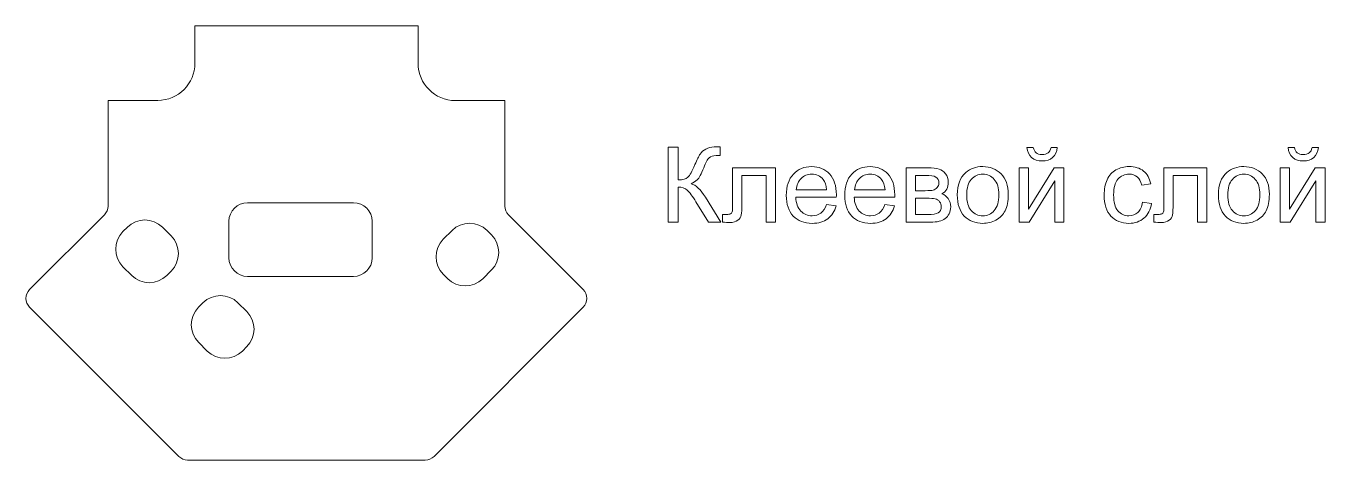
# Model space of a CAD drawing. Header units: millimetres. Extents: x -92 to 92, y -34 to 81.
# Drawn here: x -91.9 to 12.9, y 46.5 to 81.5 of the extents above; entities that cross this region are included whole.
import ezdxf

# ---------------------------------------------------------------- set-up
doc = ezdxf.new("R2010")
doc.units = ezdxf.units.MM
doc.header["$MEASUREMENT"] = 0
doc.layers.add('layer 1', color=7, linetype='Continuous')

msp = doc.modelspace()

# ---------------------------------------------------------------- linework, layer by layer
at = {"layer": 'layer 1', "color": 1, "lineweight": 9}
msp.add_open_spline([(-53.3007, 75.4581), (-53.3007, 75.4581), (-53.3007, 66.9346), (-53.3007, 66.9346), (-53.3007, 66.9346), (-53.3007, 66.6693), (-53.1954, 66.415), (-53.0078, 66.2275), (-53.0078, 66.2275), (-53.0078, 66.2275), (-46.9762, 60.1959), (-46.9762, 60.1959), (-46.9762, 60.1959), (-46.7887, 60.0086), (-46.6832, 59.7545), (-46.6831, 59.4894), (-46.6831, 59.4894), (-46.6829, 59.2244), (-46.7889, 58.9692), (-46.9762, 58.7817), (-46.9762, 58.7817), (-46.9762, 58.7817), (-59.0078, 46.7501), (-59.0078, 46.7501), (-59.0078, 46.7501), (-59.1953, 46.5626), (-59.4498, 46.4572), (-59.7149, 46.4572), (-59.7149, 46.4572), (-59.7149, 46.4572), (-78.8865, 46.4572), (-78.8865, 46.4572), (-78.8865, 46.4572), (-79.1516, 46.4572), (-79.4061, 46.5626), (-79.5936, 46.7501), (-79.5936, 46.7501), (-79.5936, 46.7501), (-91.6252, 58.7817), (-91.6252, 58.7817), (-91.6252, 58.7817), (-91.8127, 58.969), (-91.9182, 59.2231), (-91.9183, 59.4882), (-91.9183, 59.4882), (-91.9185, 59.7532), (-91.8125, 60.0084), (-91.6252, 60.1959), (-91.6252, 60.1959), (-91.6252, 60.1959), (-85.5936, 66.2275), (-85.5936, 66.2275), (-85.5936, 66.2275), (-85.406, 66.4151), (-85.3007, 66.6693), (-85.3007, 66.9346), (-85.3007, 66.9346), (-85.3007, 66.9346), (-85.3007, 75.4581), (-85.3007, 75.4581), (-85.3007, 75.4581), (-85.3007, 75.4581), (-81.291, 75.4581), (-81.291, 75.4581), (-81.291, 75.4581), (-79.6344, 75.4581), (-78.291, 76.8013), (-78.291, 78.4581), (-78.291, 78.4581), (-78.291, 78.4581), (-78.291, 81.4572), (-78.291, 81.4572), (-78.291, 81.4572), (-78.291, 81.4572), (-60.2881, 81.4572), (-60.2881, 81.4572), (-60.2881, 81.4572), (-60.2881, 81.4572), (-60.2881, 78.4454), (-60.2881, 78.4454), (-60.2881, 78.4454), (-60.2881, 76.7886), (-58.9447, 75.4454), (-57.2881, 75.4454), (-57.2881, 75.4454), (-57.2881, 75.4454), (-53.3007, 75.4581), (-53.3007, 75.4581)], degree=3, knots=[0, 0, 0, 0, 0.04347826, 0.04347826, 0.04347826, 0.04347826, 0.08695652, 0.08695652, 0.08695652, 0.08695652, 0.13043478, 0.13043478, 0.13043478, 0.13043478, 0.17391304, 0.17391304, 0.17391304, 0.17391304, 0.2173913, 0.2173913, 0.2173913, 0.2173913, 0.26086957, 0.26086957, 0.26086957, 0.26086957, 0.30434783, 0.30434783, 0.30434783, 0.30434783, 0.34782609, 0.34782609, 0.34782609, 0.34782609, 0.39130435, 0.39130435, 0.39130435, 0.39130435, 0.43478261, 0.43478261, 0.43478261, 0.43478261, 0.47826087, 0.47826087, 0.47826087, 0.47826087, 0.52173913, 0.52173913, 0.52173913, 0.52173913, 0.56521739, 0.56521739, 0.56521739, 0.56521739, 0.60869565, 0.60869565, 0.60869565, 0.60869565, 0.65217391, 0.65217391, 0.65217391, 0.65217391, 0.69565217, 0.69565217, 0.69565217, 0.69565217, 0.73913043, 0.73913043, 0.73913043, 0.73913043, 0.7826087, 0.7826087, 0.7826087, 0.7826087, 0.82608696, 0.82608696, 0.82608696, 0.82608696, 0.86956522, 0.86956522, 0.86956522, 0.86956522, 0.91304348, 0.91304348, 0.91304348, 0.91304348, 1, 1, 1, 1], dxfattribs=at)
at = {"layer": 'layer 1', "color": 250, "lineweight": 9}
for points, knots in [([(-40.108, 71.6967), (-40.108, 71.6967), (-39.3037, 71.6967), (-39.3037, 71.6967), (-39.3037, 71.6967), (-39.3037, 71.6967), (-39.3037, 69.0381), (-39.3037, 69.0381), (-39.3037, 69.0381), (-38.9382, 69.0381), (-38.68, 69.1101), (-38.5318, 69.2526), (-38.5318, 69.2526), (-38.3822, 69.3951), (-38.1931, 69.7366), (-37.9617, 70.2785), (-37.9617, 70.2785), (-37.7938, 70.6778), (-37.6555, 70.9586), (-37.5454, 71.1223), (-37.5454, 71.1223), (-37.4368, 71.2874), (-37.2816, 71.4257), (-37.0798, 71.5372), (-37.0798, 71.5372), (-36.8794, 71.6487), (-36.6564, 71.7051), (-36.4137, 71.7051), (-36.4137, 71.7051), (-36.1047, 71.7051), (-35.9424, 71.7023), (-35.9255, 71.6967), (-35.9255, 71.6967), (-35.9255, 71.6967), (-35.9255, 71.0024), (-35.9255, 71.0024), (-35.9255, 71.0024), (-35.9537, 71.0024), (-36.0073, 71.0038), (-36.0863, 71.0066), (-36.0863, 71.0066), (-36.1752, 71.0094), (-36.2289, 71.0109), (-36.2486, 71.0109), (-36.2486, 71.0109), (-36.504, 71.0109), (-36.6945, 70.9488), (-36.8187, 70.8246), (-36.8187, 70.8246), (-36.9457, 70.7004), (-37.0897, 70.4351), (-37.2533, 70.0301), (-37.2533, 70.0301), (-37.4565, 69.5165), (-37.6287, 69.1919), (-37.7698, 69.0579), (-37.7698, 69.0579), (-37.9095, 68.9252), (-38.0788, 68.818), (-38.2736, 68.7375), (-38.2736, 68.7375), (-37.8827, 68.6303), (-37.4961, 68.2676), (-37.1151, 67.6524), (-37.1151, 67.6524), (-37.1151, 67.6524), (-35.8662, 65.6345), (-35.8662, 65.6345), (-35.8662, 65.6345), (-35.8662, 65.6345), (-36.8625, 65.6345), (-36.8625, 65.6345), (-36.8625, 65.6345), (-36.8625, 65.6345), (-37.8799, 67.277), (-37.8799, 67.277), (-37.8799, 67.277), (-38.1579, 67.7328), (-38.3907, 68.0461), (-38.577, 68.2154), (-38.577, 68.2154), (-38.7646, 68.3862), (-39.0059, 68.4708), (-39.3037, 68.4708), (-39.3037, 68.4708), (-39.3037, 68.4708), (-39.3037, 65.6345), (-39.3037, 65.6345), (-39.3037, 65.6345), (-39.3037, 65.6345), (-40.108, 65.6345), (-40.108, 65.6345), (-40.108, 65.6345), (-40.108, 65.6345), (-40.108, 71.6967), (-40.108, 71.6967)], [0, 0, 0, 0, 0.04, 0.04, 0.04, 0.04, 0.08, 0.08, 0.08, 0.08, 0.12, 0.12, 0.12, 0.12, 0.16, 0.16, 0.16, 0.16, 0.2, 0.2, 0.2, 0.2, 0.24, 0.24, 0.24, 0.24, 0.28, 0.28, 0.28, 0.28, 0.32, 0.32, 0.32, 0.32, 0.36, 0.36, 0.36, 0.36, 0.4, 0.4, 0.4, 0.4, 0.44, 0.44, 0.44, 0.44, 0.48, 0.48, 0.48, 0.48, 0.52, 0.52, 0.52, 0.52, 0.56, 0.56, 0.56, 0.56, 0.6, 0.6, 0.6, 0.6, 0.64, 0.64, 0.64, 0.64, 0.68, 0.68, 0.68, 0.68, 0.72, 0.72, 0.72, 0.72, 0.76, 0.76, 0.76, 0.76, 0.8, 0.8, 0.8, 0.8, 0.84, 0.84, 0.84, 0.84, 0.88, 0.88, 0.88, 0.88, 0.92, 0.92, 0.92, 0.92, 1, 1, 1, 1]), ([(-9.2412, 71.6543), (-9.2412, 71.6543), (-8.7332, 71.6543), (-8.7332, 71.6543), (-8.7332, 71.6543), (-8.7741, 71.3058), (-8.9011, 71.0377), (-9.1128, 70.8514), (-9.1128, 70.8514), (-9.3245, 70.6637), (-9.6053, 70.5706), (-9.9567, 70.5706), (-9.9567, 70.5706), (-10.3094, 70.5706), (-10.5917, 70.6637), (-10.8019, 70.8486), (-10.8019, 70.8486), (-11.0122, 71.0348), (-11.1392, 71.303), (-11.1801, 71.6543), (-11.1801, 71.6543), (-11.1801, 71.6543), (-10.6721, 71.6543), (-10.6721, 71.6543), (-10.6721, 71.6543), (-10.634, 71.4638), (-10.5564, 71.3213), (-10.4421, 71.2282), (-10.4421, 71.2282), (-10.3278, 71.1336), (-10.1726, 71.0871), (-9.9792, 71.0871), (-9.9792, 71.0871), (-9.7549, 71.0871), (-9.5855, 71.1322), (-9.4712, 71.2239), (-9.4712, 71.2239), (-9.3569, 71.3142), (-9.2793, 71.4582), (-9.2412, 71.6543)], [0, 0, 0, 0, 0.09090909, 0.09090909, 0.09090909, 0.09090909, 0.18181818, 0.18181818, 0.18181818, 0.18181818, 0.27272727, 0.27272727, 0.27272727, 0.27272727, 0.36363636, 0.36363636, 0.36363636, 0.36363636, 0.45454545, 0.45454545, 0.45454545, 0.45454545, 0.54545455, 0.54545455, 0.54545455, 0.54545455, 0.63636364, 0.63636364, 0.63636364, 0.63636364, 0.72727273, 0.72727273, 0.72727273, 0.72727273, 0.81818182, 0.81818182, 0.81818182, 0.81818182, 1, 1, 1, 1]), ([(11.8183, 71.6543), (11.8183, 71.6543), (12.3263, 71.6543), (12.3263, 71.6543), (12.3263, 71.6543), (12.2854, 71.3058), (12.1584, 71.0377), (11.9467, 70.8514), (11.9467, 70.8514), (11.735, 70.6637), (11.4542, 70.5706), (11.1028, 70.5706), (11.1028, 70.5706), (10.7501, 70.5706), (10.4678, 70.6637), (10.2576, 70.8486), (10.2576, 70.8486), (10.0473, 71.0348), (9.9203, 71.303), (9.8794, 71.6543), (9.8794, 71.6543), (9.8794, 71.6543), (10.3874, 71.6543), (10.3874, 71.6543), (10.3874, 71.6543), (10.4255, 71.4638), (10.5031, 71.3213), (10.6174, 71.2282), (10.6174, 71.2282), (10.7317, 71.1336), (10.8869, 71.0871), (11.0803, 71.0871), (11.0803, 71.0871), (11.3046, 71.0871), (11.474, 71.1322), (11.5883, 71.2239), (11.5883, 71.2239), (11.7026, 71.3142), (11.7802, 71.4582), (11.8183, 71.6543)], [0, 0, 0, 0, 0.09090909, 0.09090909, 0.09090909, 0.09090909, 0.18181818, 0.18181818, 0.18181818, 0.18181818, 0.27272727, 0.27272727, 0.27272727, 0.27272727, 0.36363636, 0.36363636, 0.36363636, 0.36363636, 0.45454545, 0.45454545, 0.45454545, 0.45454545, 0.54545455, 0.54545455, 0.54545455, 0.54545455, 0.63636364, 0.63636364, 0.63636364, 0.63636364, 0.72727273, 0.72727273, 0.72727273, 0.72727273, 0.81818182, 0.81818182, 0.81818182, 0.81818182, 1, 1, 1, 1]), ([(-34.9221, 70.0287), (-34.9221, 70.0287), (-31.4592, 70.0287), (-31.4592, 70.0287), (-31.4592, 70.0287), (-31.4592, 70.0287), (-31.4592, 65.6387), (-31.4592, 65.6387), (-31.4592, 65.6387), (-31.4592, 65.6387), (-32.2043, 65.6387), (-32.2043, 65.6387), (-32.2043, 65.6387), (-32.2043, 65.6387), (-32.2043, 69.4106), (-32.2043, 69.4106), (-32.2043, 69.4106), (-32.2043, 69.4106), (-34.1771, 69.4106), (-34.1771, 69.4106), (-34.1771, 69.4106), (-34.1771, 69.4106), (-34.1771, 67.2248), (-34.1771, 67.2248), (-34.1771, 67.2248), (-34.1771, 66.7154), (-34.194, 66.3796), (-34.2264, 66.2159), (-34.2264, 66.2159), (-34.2603, 66.0536), (-34.3506, 65.9125), (-34.4988, 65.7911), (-34.4988, 65.7911), (-34.6484, 65.6698), (-34.8629, 65.6091), (-35.1437, 65.6091), (-35.1437, 65.6091), (-35.3172, 65.6091), (-35.5176, 65.6204), (-35.7434, 65.6416), (-35.7434, 65.6416), (-35.7434, 65.6416), (-35.7434, 66.261), (-35.7434, 66.261), (-35.7434, 66.261), (-35.7434, 66.261), (-35.4174, 66.261), (-35.4174, 66.261), (-35.4174, 66.261), (-35.2636, 66.261), (-35.1536, 66.2766), (-35.0872, 66.309), (-35.0872, 66.309), (-35.0209, 66.3401), (-34.9772, 66.3909), (-34.9546, 66.46), (-34.9546, 66.46), (-34.9334, 66.5291), (-34.9221, 66.7535), (-34.9221, 67.1331), (-34.9221, 67.1331), (-34.9221, 67.1331), (-34.9221, 70.0287), (-34.9221, 70.0287)], [0, 0, 0, 0, 0.05882353, 0.05882353, 0.05882353, 0.05882353, 0.11764706, 0.11764706, 0.11764706, 0.11764706, 0.17647059, 0.17647059, 0.17647059, 0.17647059, 0.23529412, 0.23529412, 0.23529412, 0.23529412, 0.29411765, 0.29411765, 0.29411765, 0.29411765, 0.35294118, 0.35294118, 0.35294118, 0.35294118, 0.41176471, 0.41176471, 0.41176471, 0.41176471, 0.47058824, 0.47058824, 0.47058824, 0.47058824, 0.52941176, 0.52941176, 0.52941176, 0.52941176, 0.58823529, 0.58823529, 0.58823529, 0.58823529, 0.64705882, 0.64705882, 0.64705882, 0.64705882, 0.70588235, 0.70588235, 0.70588235, 0.70588235, 0.76470588, 0.76470588, 0.76470588, 0.76470588, 0.82352941, 0.82352941, 0.82352941, 0.82352941, 0.88235294, 0.88235294, 0.88235294, 0.88235294, 1, 1, 1, 1]), ([(-27.3487, 67.0569), (-27.3487, 67.0569), (-26.5782, 66.9553), (-26.5782, 66.9553), (-26.5782, 66.9553), (-26.6982, 66.508), (-26.9225, 66.1594), (-27.2499, 65.9125), (-27.2499, 65.9125), (-27.5773, 65.6655), (-27.995, 65.5414), (-28.5044, 65.5414), (-28.5044, 65.5414), (-29.145, 65.5414), (-29.653, 65.7389), (-30.0284, 66.134), (-30.0284, 66.134), (-30.4038, 66.5277), (-30.5914, 67.0823), (-30.5914, 67.7949), (-30.5914, 67.7949), (-30.5914, 68.5315), (-30.4023, 69.1044), (-30.0228, 69.5108), (-30.0228, 69.5108), (-29.6432, 69.9187), (-29.1507, 70.1219), (-28.5453, 70.1219), (-28.5453, 70.1219), (-27.9597, 70.1219), (-27.4813, 69.9229), (-27.1102, 69.5235), (-27.1102, 69.5235), (-26.7391, 69.1242), (-26.5528, 68.5626), (-26.5528, 67.8387), (-26.5528, 67.8387), (-26.5528, 67.7949), (-26.5542, 67.7286), (-26.557, 67.6411), (-26.557, 67.6411), (-26.557, 67.6411), (-29.8294, 67.6411), (-29.8294, 67.6411), (-29.8294, 67.6411), (-29.8012, 67.1599), (-29.6657, 66.7902), (-29.4202, 66.5348), (-29.4202, 66.5348), (-29.1761, 66.2794), (-28.8699, 66.151), (-28.5044, 66.151), (-28.5044, 66.151), (-28.232, 66.151), (-27.9992, 66.2229), (-27.8073, 66.3669), (-27.8073, 66.3669), (-27.614, 66.5108), (-27.4616, 66.7408), (-27.3487, 67.0569)], [0, 0, 0, 0, 0.0625, 0.0625, 0.0625, 0.0625, 0.125, 0.125, 0.125, 0.125, 0.1875, 0.1875, 0.1875, 0.1875, 0.25, 0.25, 0.25, 0.25, 0.3125, 0.3125, 0.3125, 0.3125, 0.375, 0.375, 0.375, 0.375, 0.4375, 0.4375, 0.4375, 0.4375, 0.5, 0.5, 0.5, 0.5, 0.5625, 0.5625, 0.5625, 0.5625, 0.625, 0.625, 0.625, 0.625, 0.6875, 0.6875, 0.6875, 0.6875, 0.75, 0.75, 0.75, 0.75, 0.8125, 0.8125, 0.8125, 0.8125, 0.875, 0.875, 0.875, 0.875, 1, 1, 1, 1]), ([(-29.7871, 68.2507), (-29.7871, 68.2507), (-27.3402, 68.2507), (-27.3402, 68.2507), (-27.3402, 68.2507), (-27.3727, 68.6204), (-27.4672, 68.897), (-27.621, 69.0819), (-27.621, 69.0819), (-27.8567, 69.3683), (-28.1643, 69.5122), (-28.5411, 69.5122), (-28.5411, 69.5122), (-28.8826, 69.5122), (-29.169, 69.3979), (-29.4019, 69.1693), (-29.4019, 69.1693), (-29.6333, 68.9407), (-29.7617, 68.6345), (-29.7871, 68.2507)], [0, 0, 0, 0, 0.16666667, 0.16666667, 0.16666667, 0.16666667, 0.33333333, 0.33333333, 0.33333333, 0.33333333, 0.5, 0.5, 0.5, 0.5, 0.66666667, 0.66666667, 0.66666667, 0.66666667, 1, 1, 1, 1]), ([(-22.6398, 67.0569), (-22.6398, 67.0569), (-21.8693, 66.9553), (-21.8693, 66.9553), (-21.8693, 66.9553), (-21.9893, 66.508), (-22.2136, 66.1594), (-22.541, 65.9125), (-22.541, 65.9125), (-22.8684, 65.6655), (-23.2861, 65.5414), (-23.7955, 65.5414), (-23.7955, 65.5414), (-24.4361, 65.5414), (-24.9441, 65.7389), (-25.3195, 66.134), (-25.3195, 66.134), (-25.6949, 66.5277), (-25.8825, 67.0823), (-25.8825, 67.7949), (-25.8825, 67.7949), (-25.8825, 68.5315), (-25.6934, 69.1044), (-25.3139, 69.5108), (-25.3139, 69.5108), (-24.9343, 69.9187), (-24.4418, 70.1219), (-23.8364, 70.1219), (-23.8364, 70.1219), (-23.2508, 70.1219), (-22.7724, 69.9229), (-22.4013, 69.5235), (-22.4013, 69.5235), (-22.0302, 69.1242), (-21.8439, 68.5626), (-21.8439, 67.8387), (-21.8439, 67.8387), (-21.8439, 67.7949), (-21.8453, 67.7286), (-21.8481, 67.6411), (-21.8481, 67.6411), (-21.8481, 67.6411), (-25.1205, 67.6411), (-25.1205, 67.6411), (-25.1205, 67.6411), (-25.0923, 67.1599), (-24.9568, 66.7902), (-24.7113, 66.5348), (-24.7113, 66.5348), (-24.4672, 66.2794), (-24.161, 66.151), (-23.7955, 66.151), (-23.7955, 66.151), (-23.5231, 66.151), (-23.2903, 66.2229), (-23.0984, 66.3669), (-23.0984, 66.3669), (-22.9051, 66.5108), (-22.7527, 66.7408), (-22.6398, 67.0569)], [0, 0, 0, 0, 0.0625, 0.0625, 0.0625, 0.0625, 0.125, 0.125, 0.125, 0.125, 0.1875, 0.1875, 0.1875, 0.1875, 0.25, 0.25, 0.25, 0.25, 0.3125, 0.3125, 0.3125, 0.3125, 0.375, 0.375, 0.375, 0.375, 0.4375, 0.4375, 0.4375, 0.4375, 0.5, 0.5, 0.5, 0.5, 0.5625, 0.5625, 0.5625, 0.5625, 0.625, 0.625, 0.625, 0.625, 0.6875, 0.6875, 0.6875, 0.6875, 0.75, 0.75, 0.75, 0.75, 0.8125, 0.8125, 0.8125, 0.8125, 0.875, 0.875, 0.875, 0.875, 1, 1, 1, 1]), ([(-25.0782, 68.2507), (-25.0782, 68.2507), (-22.6313, 68.2507), (-22.6313, 68.2507), (-22.6313, 68.2507), (-22.6638, 68.6204), (-22.7583, 68.897), (-22.9121, 69.0819), (-22.9121, 69.0819), (-23.1478, 69.3683), (-23.4554, 69.5122), (-23.8322, 69.5122), (-23.8322, 69.5122), (-24.1737, 69.5122), (-24.4601, 69.3979), (-24.693, 69.1693), (-24.693, 69.1693), (-24.9244, 68.9407), (-25.0528, 68.6345), (-25.0782, 68.2507)], [0, 0, 0, 0, 0.16666667, 0.16666667, 0.16666667, 0.16666667, 0.33333333, 0.33333333, 0.33333333, 0.33333333, 0.5, 0.5, 0.5, 0.5, 0.66666667, 0.66666667, 0.66666667, 0.66666667, 1, 1, 1, 1]), ([(-20.9281, 70.0287), (-20.9281, 70.0287), (-19.2136, 70.0287), (-19.2136, 70.0287), (-19.2136, 70.0287), (-18.7931, 70.0287), (-18.4798, 69.9934), (-18.2738, 69.9229), (-18.2738, 69.9229), (-18.0692, 69.8523), (-17.8928, 69.7239), (-17.746, 69.5362), (-17.746, 69.5362), (-17.5979, 69.3471), (-17.5245, 69.1228), (-17.5245, 68.8603), (-17.5245, 68.8603), (-17.5245, 68.6501), (-17.5682, 68.4666), (-17.6543, 68.3114), (-17.6543, 68.3114), (-17.7418, 68.1548), (-17.8716, 68.0235), (-18.0466, 67.9191), (-18.0466, 67.9191), (-17.8406, 67.85), (-17.6698, 67.7215), (-17.533, 67.5325), (-17.533, 67.5325), (-17.3975, 67.3448), (-17.3298, 67.1204), (-17.3298, 66.8622), (-17.3298, 66.8622), (-17.3566, 66.4459), (-17.5061, 66.1369), (-17.7757, 65.9365), (-17.7757, 65.9365), (-18.0452, 65.7347), (-18.4375, 65.6345), (-18.9511, 65.6345), (-18.9511, 65.6345), (-18.9511, 65.6345), (-20.9281, 65.6345), (-20.9281, 65.6345), (-20.9281, 65.6345), (-20.9281, 65.6345), (-20.9281, 70.0287), (-20.9281, 70.0287)], [0, 0, 0, 0, 0.07692308, 0.07692308, 0.07692308, 0.07692308, 0.15384615, 0.15384615, 0.15384615, 0.15384615, 0.23076923, 0.23076923, 0.23076923, 0.23076923, 0.30769231, 0.30769231, 0.30769231, 0.30769231, 0.38461538, 0.38461538, 0.38461538, 0.38461538, 0.46153846, 0.46153846, 0.46153846, 0.46153846, 0.53846154, 0.53846154, 0.53846154, 0.53846154, 0.61538462, 0.61538462, 0.61538462, 0.61538462, 0.69230769, 0.69230769, 0.69230769, 0.69230769, 0.76923077, 0.76923077, 0.76923077, 0.76923077, 0.84615385, 0.84615385, 0.84615385, 0.84615385, 1, 1, 1, 1]), ([(-20.183, 68.1745), (-20.183, 68.1745), (-19.3928, 68.1745), (-19.3928, 68.1745), (-19.3928, 68.1745), (-19.0781, 68.1745), (-18.8608, 68.1914), (-18.7437, 68.2239), (-18.7437, 68.2239), (-18.6252, 68.2578), (-18.5193, 68.3241), (-18.4262, 68.4257), (-18.4262, 68.4257), (-18.3331, 68.5259), (-18.2865, 68.6472), (-18.2865, 68.7883), (-18.2865, 68.7883), (-18.2865, 69.0212), (-18.3683, 69.182), (-18.5306, 69.2738), (-18.5306, 69.2738), (-18.6943, 69.3655), (-18.9737, 69.4106), (-19.3688, 69.4106), (-19.3688, 69.4106), (-19.3688, 69.4106), (-20.183, 69.4106), (-20.183, 69.4106), (-20.183, 69.4106), (-20.183, 69.4106), (-20.183, 68.1745), (-20.183, 68.1745)], [0, 0, 0, 0, 0.11111111, 0.11111111, 0.11111111, 0.11111111, 0.22222222, 0.22222222, 0.22222222, 0.22222222, 0.33333333, 0.33333333, 0.33333333, 0.33333333, 0.44444444, 0.44444444, 0.44444444, 0.44444444, 0.55555556, 0.55555556, 0.55555556, 0.55555556, 0.66666667, 0.66666667, 0.66666667, 0.66666667, 0.77777778, 0.77777778, 0.77777778, 0.77777778, 1, 1, 1, 1]), ([(-16.8034, 67.8316), (-16.8034, 68.643), (-16.5776, 69.2441), (-16.1247, 69.635), (-16.1247, 69.635), (-15.7479, 69.9596), (-15.2864, 70.1219), (-14.7432, 70.1219), (-14.7432, 70.1219), (-14.1406, 70.1219), (-13.6467, 69.9243), (-13.2629, 69.5292), (-13.2629, 69.5292), (-12.8805, 69.1355), (-12.6886, 68.5894), (-12.6886, 67.8937), (-12.6886, 67.8937), (-12.6886, 67.3293), (-12.7732, 66.8862), (-12.9426, 66.563), (-12.9426, 66.563), (-13.1119, 66.2399), (-13.3589, 65.9887), (-13.6834, 65.8095), (-13.6834, 65.8095), (-14.0066, 65.6303), (-14.3608, 65.5414), (-14.7432, 65.5414), (-14.7432, 65.5414), (-15.3584, 65.5414), (-15.8551, 65.7375), (-16.2347, 66.1312), (-16.2347, 66.1312), (-16.6143, 66.5249), (-16.8034, 67.0922), (-16.8034, 67.8316)], [0, 0, 0, 0, 0.1, 0.1, 0.1, 0.1, 0.2, 0.2, 0.2, 0.2, 0.3, 0.3, 0.3, 0.3, 0.4, 0.4, 0.4, 0.4, 0.5, 0.5, 0.5, 0.5, 0.6, 0.6, 0.6, 0.6, 0.7, 0.7, 0.7, 0.7, 0.8, 0.8, 0.8, 0.8, 1, 1, 1, 1]), ([(-16.0414, 67.8302), (-16.0414, 67.2686), (-15.9186, 66.8481), (-15.6731, 66.5701), (-15.6731, 66.5701), (-15.4261, 66.2907), (-15.1171, 66.151), (-14.7432, 66.151), (-14.7432, 66.151), (-14.3735, 66.151), (-14.0658, 66.2907), (-13.8189, 66.5715), (-13.8189, 66.5715), (-13.5734, 66.8523), (-13.4506, 67.2799), (-13.4506, 67.8542), (-13.4506, 67.8542), (-13.4506, 68.3961), (-13.5748, 68.8067), (-13.8217, 69.0847), (-13.8217, 69.0847), (-14.0687, 69.3641), (-14.3763, 69.5038), (-14.7432, 69.5038), (-14.7432, 69.5038), (-15.1171, 69.5038), (-15.4261, 69.3655), (-15.6731, 69.0875), (-15.6731, 69.0875), (-15.9186, 68.8095), (-16.0414, 68.3904), (-16.0414, 67.8302)], [0, 0, 0, 0, 0.11111111, 0.11111111, 0.11111111, 0.11111111, 0.22222222, 0.22222222, 0.22222222, 0.22222222, 0.33333333, 0.33333333, 0.33333333, 0.33333333, 0.44444444, 0.44444444, 0.44444444, 0.44444444, 0.55555556, 0.55555556, 0.55555556, 0.55555556, 0.66666667, 0.66666667, 0.66666667, 0.66666667, 0.77777778, 0.77777778, 0.77777778, 0.77777778, 1, 1, 1, 1]), ([(-11.8151, 70.0287), (-11.8151, 70.0287), (-11.07, 70.0287), (-11.07, 70.0287), (-11.07, 70.0287), (-11.07, 70.0287), (-11.07, 66.6773), (-11.07, 66.6773), (-11.07, 66.6773), (-11.07, 66.6773), (-8.9999, 70.0287), (-8.9999, 70.0287), (-8.9999, 70.0287), (-8.9999, 70.0287), (-8.1998, 70.0287), (-8.1998, 70.0287), (-8.1998, 70.0287), (-8.1998, 70.0287), (-8.1998, 65.6345), (-8.1998, 65.6345), (-8.1998, 65.6345), (-8.1998, 65.6345), (-8.9449, 65.6345), (-8.9449, 65.6345), (-8.9449, 65.6345), (-8.9449, 65.6345), (-8.9449, 68.9647), (-8.9449, 68.9647), (-8.9449, 68.9647), (-8.9449, 68.9647), (-11.0122, 65.6345), (-11.0122, 65.6345), (-11.0122, 65.6345), (-11.0122, 65.6345), (-11.8151, 65.6345), (-11.8151, 65.6345), (-11.8151, 65.6345), (-11.8151, 65.6345), (-11.8151, 70.0287), (-11.8151, 70.0287)], [0, 0, 0, 0, 0.09090909, 0.09090909, 0.09090909, 0.09090909, 0.18181818, 0.18181818, 0.18181818, 0.18181818, 0.27272727, 0.27272727, 0.27272727, 0.27272727, 0.36363636, 0.36363636, 0.36363636, 0.36363636, 0.45454545, 0.45454545, 0.45454545, 0.45454545, 0.54545455, 0.54545455, 0.54545455, 0.54545455, 0.63636364, 0.63636364, 0.63636364, 0.63636364, 0.72727273, 0.72727273, 0.72727273, 0.72727273, 0.81818182, 0.81818182, 0.81818182, 0.81818182, 1, 1, 1, 1]), ([(-1.8625, 67.2432), (-1.8625, 67.2432), (-1.1344, 67.1416), (-1.1344, 67.1416), (-1.1344, 67.1416), (-1.2148, 66.6406), (-1.418, 66.2497), (-1.7468, 65.9661), (-1.7468, 65.9661), (-2.0756, 65.6825), (-2.4806, 65.5414), (-2.9589, 65.5414), (-2.9589, 65.5414), (-3.5586, 65.5414), (-4.0413, 65.7375), (-4.4053, 66.1298), (-4.4053, 66.1298), (-4.7708, 66.5221), (-4.9528, 67.0837), (-4.9528, 67.8147), (-4.9528, 67.8147), (-4.9528, 68.2888), (-4.8738, 68.7023), (-4.7172, 69.0579), (-4.7172, 69.0579), (-4.5605, 69.4121), (-4.3221, 69.6788), (-4.0003, 69.8551), (-4.0003, 69.8551), (-3.68, 70.033), (-3.3315, 70.1219), (-2.9533, 70.1219), (-2.9533, 70.1219), (-2.4777, 70.1219), (-2.0869, 70.0019), (-1.7849, 69.7606), (-1.7849, 69.7606), (-1.4815, 69.5193), (-1.2868, 69.1764), (-1.2021, 68.7333), (-1.2021, 68.7333), (-1.2021, 68.7333), (-1.9218, 68.6232), (-1.9218, 68.6232), (-1.9218, 68.6232), (-1.9909, 68.9182), (-2.1123, 69.1397), (-2.2886, 69.2893), (-2.2886, 69.2893), (-2.4636, 69.4375), (-2.6753, 69.5122), (-2.9236, 69.5122), (-2.9236, 69.5122), (-3.299, 69.5122), (-3.6038, 69.3782), (-3.8395, 69.1101), (-3.8395, 69.1101), (-4.0737, 68.8406), (-4.1908, 68.4172), (-4.1908, 67.8358), (-4.1908, 67.8358), (-4.1908, 67.246), (-4.0779, 66.8184), (-3.8522, 66.5517), (-3.8522, 66.5517), (-3.625, 66.285), (-3.33, 66.151), (-2.9674, 66.151), (-2.9674, 66.151), (-2.6739, 66.151), (-2.4298, 66.2399), (-2.235, 66.4191), (-2.235, 66.4191), (-2.0389, 66.5969), (-1.9147, 66.872), (-1.8625, 67.2432)], [0, 0, 0, 0, 0.05, 0.05, 0.05, 0.05, 0.1, 0.1, 0.1, 0.1, 0.15, 0.15, 0.15, 0.15, 0.2, 0.2, 0.2, 0.2, 0.25, 0.25, 0.25, 0.25, 0.3, 0.3, 0.3, 0.3, 0.35, 0.35, 0.35, 0.35, 0.4, 0.4, 0.4, 0.4, 0.45, 0.45, 0.45, 0.45, 0.5, 0.5, 0.5, 0.5, 0.55, 0.55, 0.55, 0.55, 0.6, 0.6, 0.6, 0.6, 0.65, 0.65, 0.65, 0.65, 0.7, 0.7, 0.7, 0.7, 0.75, 0.75, 0.75, 0.75, 0.8, 0.8, 0.8, 0.8, 0.85, 0.85, 0.85, 0.85, 0.9, 0.9, 0.9, 0.9, 1, 1, 1, 1]), ([(-0.1352, 70.0287), (-0.1352, 70.0287), (3.3277, 70.0287), (3.3277, 70.0287), (3.3277, 70.0287), (3.3277, 70.0287), (3.3277, 65.6387), (3.3277, 65.6387), (3.3277, 65.6387), (3.3277, 65.6387), (2.5826, 65.6387), (2.5826, 65.6387), (2.5826, 65.6387), (2.5826, 65.6387), (2.5826, 69.4106), (2.5826, 69.4106), (2.5826, 69.4106), (2.5826, 69.4106), (0.6098, 69.4106), (0.6098, 69.4106), (0.6098, 69.4106), (0.6098, 69.4106), (0.6098, 67.2248), (0.6098, 67.2248), (0.6098, 67.2248), (0.6098, 66.7154), (0.5929, 66.3796), (0.5605, 66.2159), (0.5605, 66.2159), (0.5266, 66.0536), (0.4363, 65.9125), (0.2881, 65.7911), (0.2881, 65.7911), (0.1385, 65.6698), (-0.076, 65.6091), (-0.3568, 65.6091), (-0.3568, 65.6091), (-0.5303, 65.6091), (-0.7307, 65.6204), (-0.9565, 65.6416), (-0.9565, 65.6416), (-0.9565, 65.6416), (-0.9565, 66.261), (-0.9565, 66.261), (-0.9565, 66.261), (-0.9565, 66.261), (-0.6305, 66.261), (-0.6305, 66.261), (-0.6305, 66.261), (-0.4767, 66.261), (-0.3667, 66.2766), (-0.3003, 66.309), (-0.3003, 66.309), (-0.234, 66.3401), (-0.1903, 66.3909), (-0.1677, 66.46), (-0.1677, 66.46), (-0.1465, 66.5291), (-0.1352, 66.7535), (-0.1352, 67.1331), (-0.1352, 67.1331), (-0.1352, 67.1331), (-0.1352, 70.0287), (-0.1352, 70.0287)], [0, 0, 0, 0, 0.05882353, 0.05882353, 0.05882353, 0.05882353, 0.11764706, 0.11764706, 0.11764706, 0.11764706, 0.17647059, 0.17647059, 0.17647059, 0.17647059, 0.23529412, 0.23529412, 0.23529412, 0.23529412, 0.29411765, 0.29411765, 0.29411765, 0.29411765, 0.35294118, 0.35294118, 0.35294118, 0.35294118, 0.41176471, 0.41176471, 0.41176471, 0.41176471, 0.47058824, 0.47058824, 0.47058824, 0.47058824, 0.52941176, 0.52941176, 0.52941176, 0.52941176, 0.58823529, 0.58823529, 0.58823529, 0.58823529, 0.64705882, 0.64705882, 0.64705882, 0.64705882, 0.70588235, 0.70588235, 0.70588235, 0.70588235, 0.76470588, 0.76470588, 0.76470588, 0.76470588, 0.82352941, 0.82352941, 0.82352941, 0.82352941, 0.88235294, 0.88235294, 0.88235294, 0.88235294, 1, 1, 1, 1]), ([(4.2561, 67.8316), (4.2561, 68.643), (4.4819, 69.2441), (4.9348, 69.635), (4.9348, 69.635), (5.3116, 69.9596), (5.7731, 70.1219), (6.3163, 70.1219), (6.3163, 70.1219), (6.9189, 70.1219), (7.4128, 69.9243), (7.7966, 69.5292), (7.7966, 69.5292), (8.179, 69.1355), (8.3709, 68.5894), (8.3709, 67.8937), (8.3709, 67.8937), (8.3709, 67.3293), (8.2863, 66.8862), (8.1169, 66.563), (8.1169, 66.563), (7.9476, 66.2399), (7.7006, 65.9887), (7.3761, 65.8095), (7.3761, 65.8095), (7.0529, 65.6303), (6.6987, 65.5414), (6.3163, 65.5414), (6.3163, 65.5414), (5.7011, 65.5414), (5.2044, 65.7375), (4.8248, 66.1312), (4.8248, 66.1312), (4.4452, 66.5249), (4.2561, 67.0922), (4.2561, 67.8316)], [0, 0, 0, 0, 0.1, 0.1, 0.1, 0.1, 0.2, 0.2, 0.2, 0.2, 0.3, 0.3, 0.3, 0.3, 0.4, 0.4, 0.4, 0.4, 0.5, 0.5, 0.5, 0.5, 0.6, 0.6, 0.6, 0.6, 0.7, 0.7, 0.7, 0.7, 0.8, 0.8, 0.8, 0.8, 1, 1, 1, 1]), ([(5.0181, 67.8302), (5.0181, 67.2686), (5.1409, 66.8481), (5.3864, 66.5701), (5.3864, 66.5701), (5.6334, 66.2907), (5.9424, 66.151), (6.3163, 66.151), (6.3163, 66.151), (6.686, 66.151), (6.9937, 66.2907), (7.2406, 66.5715), (7.2406, 66.5715), (7.4861, 66.8523), (7.6089, 67.2799), (7.6089, 67.8542), (7.6089, 67.8542), (7.6089, 68.3961), (7.4847, 68.8067), (7.2378, 69.0847), (7.2378, 69.0847), (6.9908, 69.3641), (6.6832, 69.5038), (6.3163, 69.5038), (6.3163, 69.5038), (5.9424, 69.5038), (5.6334, 69.3655), (5.3864, 69.0875), (5.3864, 69.0875), (5.1409, 68.8095), (5.0181, 68.3904), (5.0181, 67.8302)], [0, 0, 0, 0, 0.11111111, 0.11111111, 0.11111111, 0.11111111, 0.22222222, 0.22222222, 0.22222222, 0.22222222, 0.33333333, 0.33333333, 0.33333333, 0.33333333, 0.44444444, 0.44444444, 0.44444444, 0.44444444, 0.55555556, 0.55555556, 0.55555556, 0.55555556, 0.66666667, 0.66666667, 0.66666667, 0.66666667, 0.77777778, 0.77777778, 0.77777778, 0.77777778, 1, 1, 1, 1]), ([(9.2444, 70.0287), (9.2444, 70.0287), (9.9895, 70.0287), (9.9895, 70.0287), (9.9895, 70.0287), (9.9895, 70.0287), (9.9895, 66.6773), (9.9895, 66.6773), (9.9895, 66.6773), (9.9895, 66.6773), (12.0596, 70.0287), (12.0596, 70.0287), (12.0596, 70.0287), (12.0596, 70.0287), (12.8597, 70.0287), (12.8597, 70.0287), (12.8597, 70.0287), (12.8597, 70.0287), (12.8597, 65.6345), (12.8597, 65.6345), (12.8597, 65.6345), (12.8597, 65.6345), (12.1146, 65.6345), (12.1146, 65.6345), (12.1146, 65.6345), (12.1146, 65.6345), (12.1146, 68.9647), (12.1146, 68.9647), (12.1146, 68.9647), (12.1146, 68.9647), (10.0473, 65.6345), (10.0473, 65.6345), (10.0473, 65.6345), (10.0473, 65.6345), (9.2444, 65.6345), (9.2444, 65.6345), (9.2444, 65.6345), (9.2444, 65.6345), (9.2444, 70.0287), (9.2444, 70.0287)], [0, 0, 0, 0, 0.09090909, 0.09090909, 0.09090909, 0.09090909, 0.18181818, 0.18181818, 0.18181818, 0.18181818, 0.27272727, 0.27272727, 0.27272727, 0.27272727, 0.36363636, 0.36363636, 0.36363636, 0.36363636, 0.45454545, 0.45454545, 0.45454545, 0.45454545, 0.54545455, 0.54545455, 0.54545455, 0.54545455, 0.63636364, 0.63636364, 0.63636364, 0.63636364, 0.72727273, 0.72727273, 0.72727273, 0.72727273, 0.81818182, 0.81818182, 0.81818182, 0.81818182, 1, 1, 1, 1]), ([(-20.183, 66.2441), (-20.183, 66.2441), (-19.2051, 66.2441), (-19.2051, 66.2441), (-19.2051, 66.2441), (-18.7846, 66.2441), (-18.4953, 66.2935), (-18.3387, 66.3909), (-18.3387, 66.3909), (-18.1821, 66.4896), (-18.1002, 66.6576), (-18.0918, 66.8989), (-18.0918, 66.8989), (-18.0918, 67.0386), (-18.1369, 67.1698), (-18.2272, 67.2897), (-18.2272, 67.2897), (-18.3189, 67.4097), (-18.4375, 67.4859), (-18.5828, 67.5169), (-18.5828, 67.5169), (-18.7282, 67.5494), (-18.9624, 67.5649), (-19.2841, 67.5649), (-19.2841, 67.5649), (-19.2841, 67.5649), (-20.183, 67.5649), (-20.183, 67.5649), (-20.183, 67.5649), (-20.183, 67.5649), (-20.183, 66.2441), (-20.183, 66.2441)], [0, 0, 0, 0, 0.11111111, 0.11111111, 0.11111111, 0.11111111, 0.22222222, 0.22222222, 0.22222222, 0.22222222, 0.33333333, 0.33333333, 0.33333333, 0.33333333, 0.44444444, 0.44444444, 0.44444444, 0.44444444, 0.55555556, 0.55555556, 0.55555556, 0.55555556, 0.66666667, 0.66666667, 0.66666667, 0.66666667, 0.77777778, 0.77777778, 0.77777778, 0.77777778, 1, 1, 1, 1])]:
    msp.add_open_spline(points, degree=3, knots=knots, dxfattribs=at)
at = {"layer": 'layer 1', "lineweight": 9}
for points in [[(-74.0521, 67.2089), (-74.0521, 67.2089), (-65.4978, 67.2089), (-65.4978, 67.2089), (-65.4978, 67.2089), (-64.6728, 67.2089), (-63.9978, 66.5339), (-63.9978, 65.7089), (-63.9978, 65.7089), (-63.9978, 65.7089), (-63.9978, 62.7602), (-63.9978, 62.7602), (-63.9978, 62.7602), (-63.9978, 61.9352), (-64.6728, 61.2602), (-65.4978, 61.2602), (-65.4978, 61.2602), (-65.4978, 61.2602), (-74.0521, 61.2602), (-74.0521, 61.2602), (-74.0521, 61.2602), (-74.8771, 61.2602), (-75.5521, 61.9352), (-75.5521, 62.7602), (-75.5521, 62.7602), (-75.5521, 62.7602), (-75.5521, 65.7089), (-75.5521, 65.7089), (-75.5521, 65.7089), (-75.5521, 66.5339), (-74.8771, 67.2089), (-74.0521, 67.2089)], [(-84.0958, 64.8766), (-84.0958, 64.8766), (-83.743, 65.2297), (-83.743, 65.2297), (-83.743, 65.2297), (-82.9642, 66.0091), (-81.6931, 66.0093), (-80.914, 65.2302), (-80.914, 65.2302), (-80.914, 65.2302), (-80.2068, 64.523), (-80.2068, 64.523), (-80.2068, 64.523), (-79.4281, 63.7443), (-79.4279, 62.4741), (-80.2063, 61.6951), (-80.2063, 61.6951), (-80.2063, 61.6951), (-80.559, 61.3421), (-80.559, 61.3421), (-80.559, 61.3421), (-81.3378, 60.5627), (-82.6089, 60.5624), (-83.388, 61.3415), (-83.388, 61.3415), (-83.388, 61.3415), (-84.0952, 62.0487), (-84.0952, 62.0487), (-84.0952, 62.0487), (-84.874, 62.8274), (-84.8742, 64.0976), (-84.0958, 64.8766)], [(-57.9037, 61.0767), (-57.9037, 61.0767), (-58.2579, 61.4309), (-58.2579, 61.4309), (-58.2579, 61.4309), (-59.0368, 62.2098), (-59.0368, 63.4804), (-58.2579, 64.2593), (-58.2579, 64.2593), (-58.2579, 64.2593), (-57.5507, 64.9665), (-57.5507, 64.9665), (-57.5507, 64.9665), (-56.7718, 65.7454), (-55.5012, 65.7455), (-54.7223, 64.9666), (-54.7223, 64.9666), (-54.7223, 64.9666), (-54.3681, 64.6124), (-54.3681, 64.6124), (-54.3681, 64.6124), (-53.5892, 63.8335), (-53.5891, 62.5629), (-54.368, 61.784), (-54.368, 61.784), (-54.368, 61.784), (-55.0753, 61.0767), (-55.0753, 61.0767), (-55.0753, 61.0767), (-55.8542, 60.2978), (-57.1248, 60.2978), (-57.9037, 61.0767)], [(-77.9992, 55.9527), (-77.9992, 55.9527), (-77.292, 55.2455), (-77.292, 55.2455), (-77.292, 55.2455), (-76.5129, 54.4664), (-75.2418, 54.4666), (-74.463, 55.246), (-74.463, 55.246), (-74.463, 55.246), (-74.1102, 55.5991), (-74.1102, 55.5991), (-74.1102, 55.5991), (-73.3318, 56.3781), (-73.3321, 57.6482), (-74.1108, 58.4269), (-74.1108, 58.4269), (-74.1108, 58.4269), (-74.818, 59.1342), (-74.818, 59.1342), (-74.818, 59.1342), (-75.5971, 59.9133), (-76.8682, 59.9131), (-77.647, 59.1337), (-77.647, 59.1337), (-77.647, 59.1337), (-77.9998, 58.7806), (-77.9998, 58.7806), (-77.9998, 58.7806), (-78.7782, 58.0016), (-78.778, 56.7314), (-77.9992, 55.9527)]]:
    msp.add_open_spline(points, degree=3, knots=[0, 0, 0, 0, 0.11111111, 0.11111111, 0.11111111, 0.11111111, 0.22222222, 0.22222222, 0.22222222, 0.22222222, 0.33333333, 0.33333333, 0.33333333, 0.33333333, 0.44444444, 0.44444444, 0.44444444, 0.44444444, 0.55555556, 0.55555556, 0.55555556, 0.55555556, 0.66666667, 0.66666667, 0.66666667, 0.66666667, 0.77777778, 0.77777778, 0.77777778, 0.77777778, 1, 1, 1, 1], dxfattribs=at)

doc.saveas('drawing.dxf')
